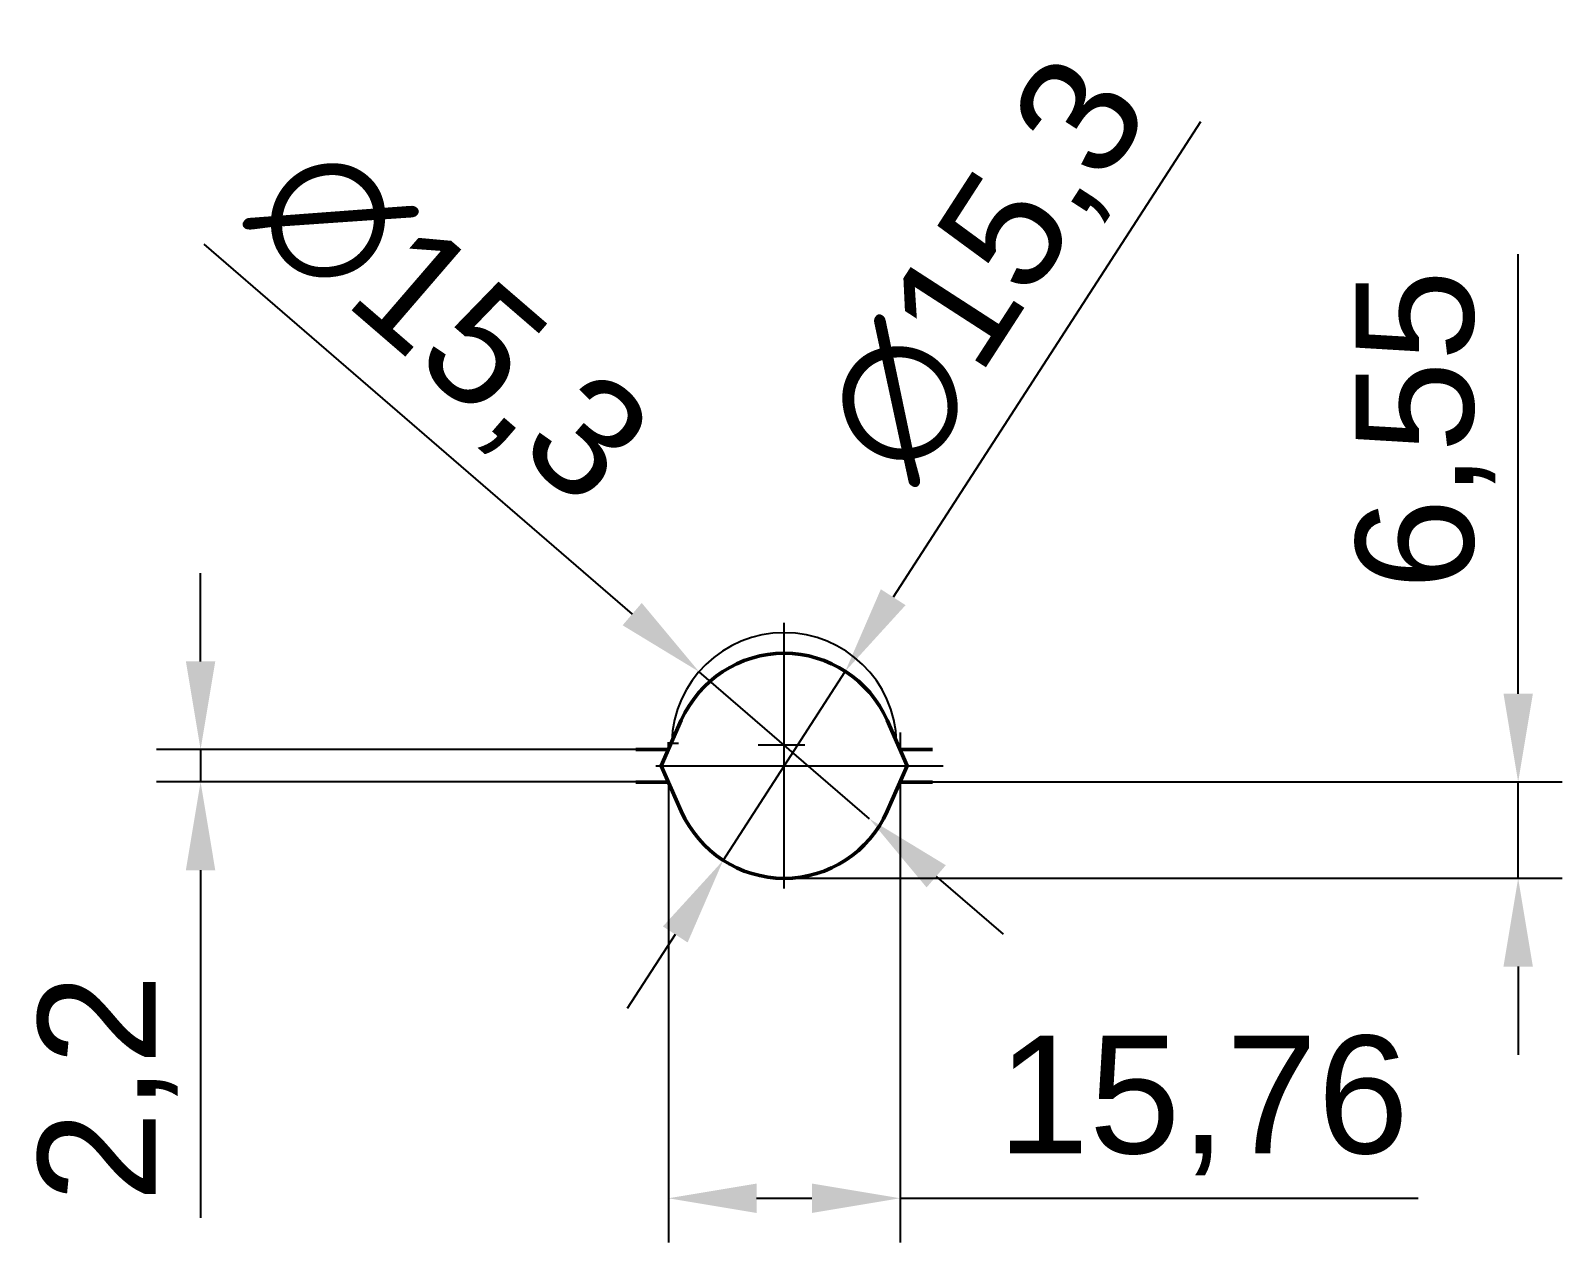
# Model space of a CAD drawing. Header units: millimetres. Extents: x -954 to 34898, y -2134 to 12006.
# Drawn here: x 9111.9 to 9216.1, y 7708.4 to 7790.8 of the extents above; entities that cross this region are included whole.
import ezdxf

# ---------------------------------------------------------------- set-up
doc = ezdxf.new("R2010")
doc.units = ezdxf.units.MM
doc.header["$LTSCALE"] = 3
for name, color, linetype, lineweight in [('контурная', 7, 'Continuous', 50), ('размерные', 7, 'Continuous', 25), ('тонкий', 7, 'Continuous', 20)]:
    doc.layers.add(name, color=color, linetype=linetype, lineweight=lineweight)
doc.layers.add('осевая', color=4, linetype='Continuous')
doc.styles.get("Standard").update_dxf_attribs({"font": 'arial.ttf'})
doc.dimstyles.new('s2v4', dxfattribs={"dimtxt": 8, "dimasz": 6, "dimexe": 3, "dimexo": 0, "dimgap": 1.5, "dimtad": 1, "dimtxsty": 'Standard', "dimcen": 2.5, "dimadec": 0, "dimazin": 0, "dimtfac": 1, "dimtmove": 0, "dimatfit": 3, "dimfxl": 1, "dimarcsym": 0})
doc.dimstyles.new('s2v4$0', dxfattribs={"dimtxt": 8, "dimasz": 6, "dimexe": 3, "dimexo": 0, "dimgap": 1.5, "dimtad": 1, "dimtxsty": 'Standard', "dimcen": 2.5, "dimadec": 0, "dimazin": 0, "dimtfac": 1, "dimtmove": 0, "dimatfit": 3, "dimfxl": 1, "dimarcsym": 0})

# ---------------------------------------------------------------- blocks, each defined once
blk = doc.blocks.new('*D2553')
at = {"layer": 'Defpoints', "color": 0, "transparency": 16777216}
for p in [(9155.29, 7739.69), (9171.05, 7739.69), (9171.05, 7711.39)]:
    blk.add_point(p, dxfattribs=at)
at = {"layer": 'тонкий', "color": 0, "lineweight": -2, "transparency": 16777216}
for p, q in [((9155.29, 7739.69), (9155.29, 7708.39)), ((9171.05, 7739.69), (9171.05, 7708.39)), ((9161.29, 7711.39), (9165.05, 7711.39)), ((9171.05, 7711.39), (9206.28, 7711.39))]:
    blk.add_line(p, q, dxfattribs=at)
at = {"layer": 'тонкий', "color": 0, "transparency": 16777216}
for points in [[(9161.29, 7712.39), (9161.29, 7710.39), (9155.29, 7711.39)], [(9165.05, 7712.39), (9165.05, 7710.39), (9171.05, 7711.39)]]:
    blk.add_solid(points, dxfattribs=at)
at = {"layer": 'тонкий', "color": 0, "transparency": 16777216, "insert": (9191.66, 7717.7), "char_height": 8, "attachment_point": 5}
blk.add_mtext('15,76', dxfattribs=at)
blk = doc.blocks.new('*D2554')
at = {"layer": 'Defpoints', "color": 0, "transparency": 16777216}
for p in [(9153.08, 7741.89), (9123.48, 7739.69), (9153.08, 7739.69)]:
    blk.add_point(p, dxfattribs=at)
at = {"layer": 'тонкий', "color": 0, "lineweight": -2, "transparency": 16777216}
for p, q in [((9123.48, 7747.89), (9123.48, 7753.89)), ((9153.08, 7741.89), (9120.48, 7741.89)), ((9123.48, 7741.89), (9123.48, 7739.69)), ((9153.08, 7739.69), (9120.48, 7739.69)), ((9123.48, 7733.69), (9123.48, 7710.07))]:
    blk.add_line(p, q, dxfattribs=at)
at = {"layer": 'тонкий', "color": 0, "transparency": 16777216}
for points in [[(9122.48, 7747.89), (9124.48, 7747.89), (9123.48, 7741.89)], [(9122.48, 7733.69), (9124.48, 7733.69), (9123.48, 7739.69)]]:
    blk.add_solid(points, dxfattribs=at)
at = {"layer": 'тонкий', "color": 0, "transparency": 16777216, "insert": (9117.17, 7718.88), "char_height": 8, "attachment_point": 5, "rotation": 90}
blk.add_mtext('2,2', dxfattribs=at)
blk = doc.blocks.new('*D2555')
at = {"layer": 'Defpoints', "color": 0, "transparency": 16777216}
for p in [(9173.25, 7739.69), (9163.17, 7733.14), (9213.08, 7733.14)]:
    blk.add_point(p, dxfattribs=at)
at = {"layer": 'тонкий', "color": 0, "lineweight": -2, "transparency": 16777216}
for p, q in [((9213.08, 7745.69), (9213.08, 7775.57)), ((9173.25, 7739.69), (9216.08, 7739.69)), ((9213.08, 7733.14), (9213.08, 7739.69)), ((9163.17, 7733.14), (9216.08, 7733.14)), ((9213.08, 7727.14), (9213.08, 7721.14))]:
    blk.add_line(p, q, dxfattribs=at)
at = {"layer": 'тонкий', "color": 0, "transparency": 16777216}
for points in [[(9212.08, 7745.69), (9214.08, 7745.69), (9213.08, 7739.69)], [(9212.08, 7727.14), (9214.08, 7727.14), (9213.08, 7733.14)]]:
    blk.add_solid(points, dxfattribs=at)
at = {"layer": 'тонкий', "color": 0, "transparency": 16777216, "insert": (9206.78, 7763.63), "char_height": 8, "attachment_point": 5, "rotation": 90}
blk.add_mtext('6,55', dxfattribs=at)
blk = doc.blocks.new('*D2556')
at = {"layer": 'Defpoints', "color": 0, "transparency": 16777216}
for p in [(9167.32, 7747.21), (9159.02, 7734.36)]:
    blk.add_point(p, dxfattribs=at)
at = {"layer": 'тонкий', "color": 0, "lineweight": -2, "transparency": 16777216}
for p, q in [((9191.47, 7784.57), (9170.58, 7752.25)), ((9159.02, 7734.36), (9167.32, 7747.21)), ((9155.76, 7729.32), (9152.5, 7724.28))]:
    blk.add_line(p, q, dxfattribs=at)
at = {"layer": 'тонкий', "color": 0, "transparency": 16777216}
for points in [[(9169.74, 7752.79), (9171.42, 7751.71), (9167.32, 7747.21)], [(9154.92, 7729.87), (9156.6, 7728.78), (9159.02, 7734.36)]]:
    blk.add_solid(points, dxfattribs=at)
at = {"layer": 'тонкий', "color": 0, "transparency": 16777216, "insert": (9177.24, 7774.43), "char_height": 8, "attachment_point": 5, "rotation": 57.1269}
blk.add_mtext('∅15,3', dxfattribs=at)
blk = doc.blocks.new('*D2557')
at = {"layer": 'Defpoints', "color": 0, "transparency": 16777216}
for p in [(9157.38, 7747.18), (9168.96, 7737.19)]:
    blk.add_point(p, dxfattribs=at)
at = {"layer": 'тонкий', "color": 0, "lineweight": -2, "transparency": 16777216}
for p, q in [((9123.69, 7776.24), (9152.83, 7751.1)), ((9168.96, 7737.19), (9157.38, 7747.18)), ((9173.51, 7733.27), (9178.05, 7729.35))]:
    blk.add_line(p, q, dxfattribs=at)
at = {"layer": 'тонкий', "color": 0, "transparency": 16777216}
for points in [[(9153.48, 7751.86), (9152.18, 7750.34), (9157.38, 7747.18)], [(9174.16, 7734.03), (9172.85, 7732.52), (9168.96, 7737.19)]]:
    blk.add_solid(points, dxfattribs=at)
at = {"layer": 'тонкий', "color": 0, "transparency": 16777216, "insert": (9140.19, 7770.5), "char_height": 8, "attachment_point": 5, "rotation": 319.2245}
blk.add_mtext('∅15,3', dxfattribs=at)

msp = doc.modelspace()

# ---------------------------------------------------------------- linework, layer by layer
at = {"layer": 'контурная'}
for p, q in [((9154.804, 7740.787), (9156.172, 7743.88)), ((9171.533, 7740.787), (9170.165, 7743.88)), ((9155.291, 7741.887), (9153.085, 7741.887)), ((9171.046, 7741.887), (9173.252, 7741.887)), ((9154.804, 7740.787), (9156.172, 7737.694)), ((9171.533, 7740.787), (9170.165, 7737.694)), ((9155.291, 7739.687), (9153.085, 7739.687)), ((9171.046, 7739.687), (9173.252, 7739.687))]:
    msp.add_line(p, q, dxfattribs=at)
for start, end in [(23.84891, 156.15109), (203.84891, 336.15109)]:
    msp.add_arc((9163.168, 7740.787), 7.65, start, end, dxfattribs=at)
at = {"layer": 'осевая'}
for p, q in [((9163.168, 7732.438), (9163.168, 7750.502)), ((9154.445, 7740.787), (9173.987, 7740.787))]:
    msp.add_line(p, q, dxfattribs=at)
at = {"layer": 'размерные'}
for p, q in [((9155.268, 7742.337), (9155.977, 7742.337)), ((9155.291, 7741.887), (9155.291, 7742.387)), ((9171.068, 7741.837), (9171.068, 7743.058)), ((9164.572, 7742.187), (9161.394, 7742.187))]:
    msp.add_line(p, q, dxfattribs=at)
msp.add_arc((9163.168, 7742.187), 7.65, 1.6694, 178.3306, dxfattribs=at)

# ---------------------------------------------------------------- dimensions: what is measured, and where the dimension line sits
at = {"layer": 'тонкий'}
for p1, p2, picture, middle in [((9159.016, 7734.362), (9167.321, 7747.212), '*D2556', (9177.242, 7774.427)), ((9168.962, 7737.191), (9157.375, 7747.183), '*D2557', (9140.193, 7770.504))]:
    dim = msp.add_diameter_dim_2p(p1=p1, p2=p2, dimstyle='s2v4', dxfattribs=at)
    dim.commit()
    dim.dimension.update_dxf_attribs({"geometry": picture, "text_midpoint": middle})
dim = msp.add_linear_dim(base=(9213.084, 7733.137), p1=(9173.252, 7739.687), p2=(9163.168, 7733.137), angle=90, dimstyle='s2v4$0', dxfattribs=at)
dim.commit()
dim.dimension.update_dxf_attribs({"geometry": '*D2555', "text_midpoint": (9213.084, 7763.629), "dimtype": 160})
dim = msp.add_linear_dim(base=(9123.481, 7739.687), p1=(9153.085, 7741.887), p2=(9153.085, 7739.687), angle=90, dimstyle='s2v4$0', dxfattribs=at)
dim.commit()
dim.dimension.update_dxf_attribs({"geometry": '*D2554', "text_midpoint": (9117.173, 7718.877)})
dim = msp.add_linear_dim(base=(9171.0463, 7711.3926), p1=(9155.2905, 7739.6871), p2=(9171.0463, 7739.6871), dimstyle='s2v4$0', dxfattribs=at)
dim.commit()
dim.dimension.update_dxf_attribs({"geometry": '*D2553', "text_midpoint": (9191.665, 7711.3926), "dimtype": 160})

doc.saveas('drawing.dxf')
